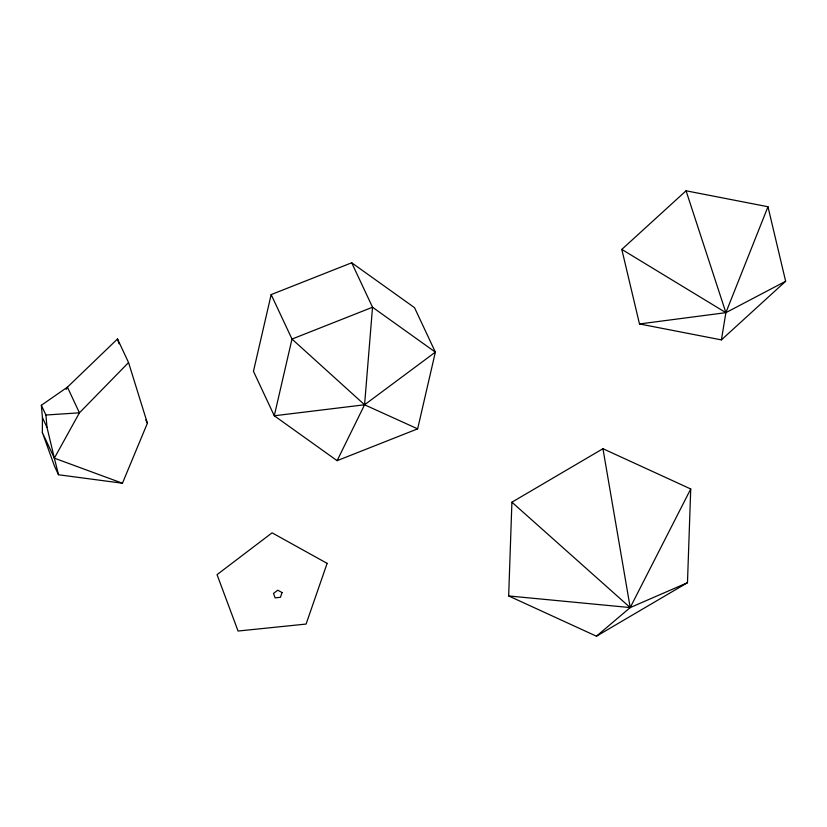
<?xml version="1.0" encoding="UTF-8"?>
<svg xmlns="http://www.w3.org/2000/svg" width="827" height="827" viewBox="0 0 827 827"><rect width="100%" height="100%" fill="white"/><g stroke="black" fill="none" stroke-linecap="round" stroke-linejoin="round"><path stroke-width="1.24" d="M42.342 432.511L42.435 417.687L41.35 405.282L67.421 387.17L117.506 338.956L128.557 362.557L147.392 423.217L122.448 483.237L58.51 474.76L54.551 466.294L42.342 432.511L54.355 458.158L58.51 474.76M508.667 595.947L511.913 502.196L602.945 448.71L690.731 488.974L687.475 582.715L596.443 636.201L508.667 595.947L630.205 607.576L687.475 582.715M721.402 339.887L725.889 312.658L767.973 206.729L686.059 190.799L621.811 249.413L639.488 323.957L721.402 339.887L785.65 281.273L767.973 206.729M271.163 294.598L253.455 371.313L274.275 415.774L337.106 460.67L417.645 428.851L435.364 352.137L414.534 307.675L351.702 262.779L271.163 294.598L291.993 339.07L364.573 404.785L417.645 428.851M337.106 460.67L364.573 404.785L372.532 307.241L351.702 262.779M690.731 488.974L630.205 607.576L596.443 636.201M66.201 389.383L67.421 387.17L79.433 412.818L54.355 458.158L122.448 483.237M128.557 362.557L79.433 412.818L45.919 415.02L41.35 405.282M785.65 281.273L725.889 312.658L639.488 323.957M621.811 249.413L725.889 312.658L686.059 190.799M511.913 502.196L630.205 607.576L602.945 448.71M145.81 419.847L147.392 423.217M42.435 417.687L47.005 427.435L54.355 458.158M117.506 338.956L119.005 343.805M45.919 415.02L47.005 427.435M291.993 339.07L274.275 415.774L364.573 404.785L435.364 352.137L372.532 307.241L291.993 339.07M282.069 592.577L280.425 597.321L275.112 597.859L273.479 593.455L277.769 590.189L282.069 592.577M327.12 563.373L306.093 624.065L238.062 631.032L217.046 574.641L272.093 532.826L327.12 563.373"/></g></svg>
